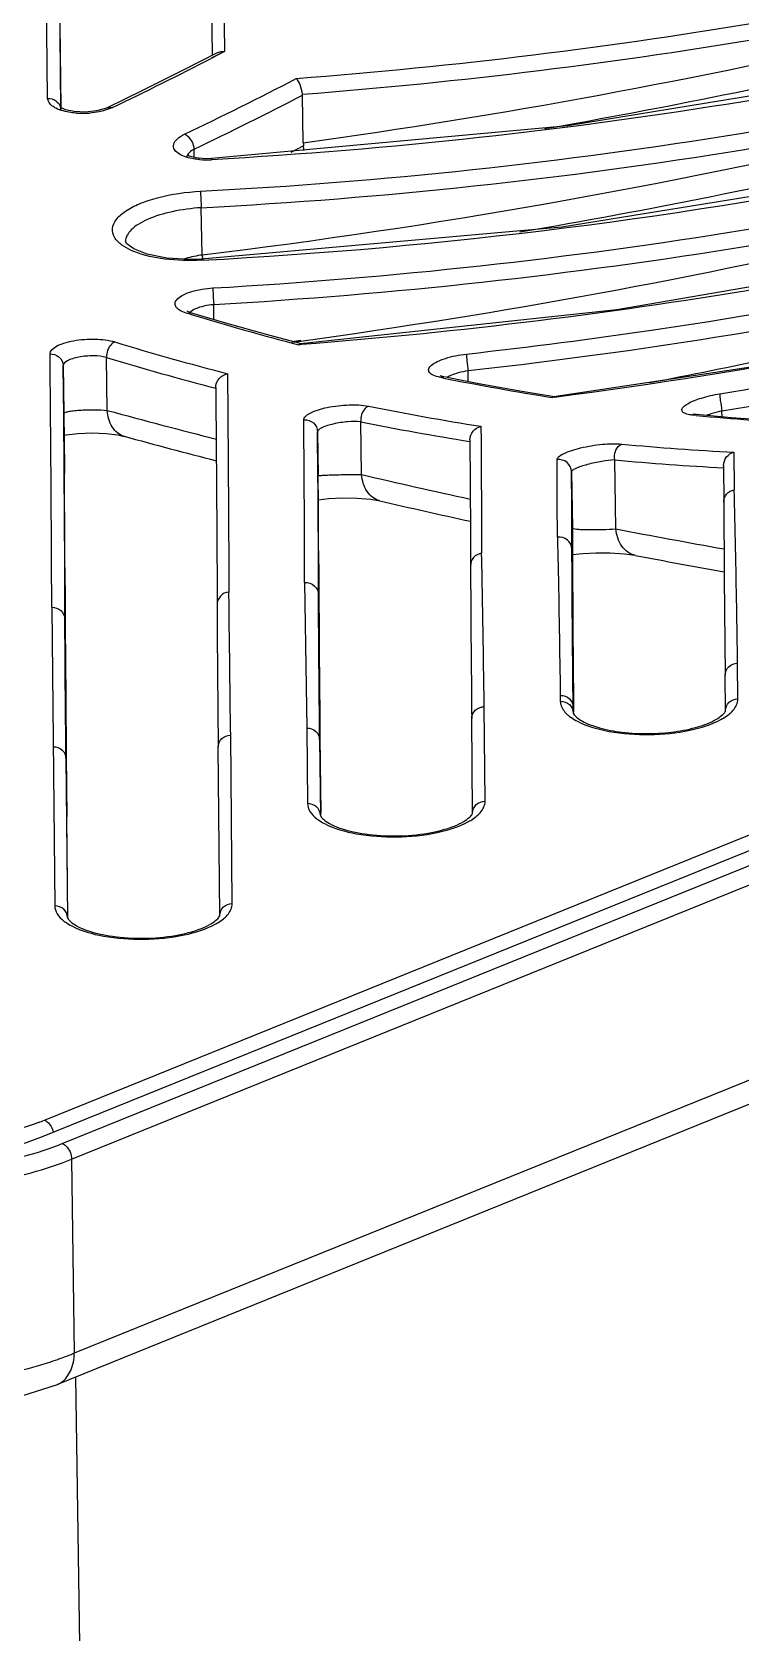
# Model space of a CAD drawing. Header units: millimetres. Extents: x 3083 to 7283, y 1609 to 4579.
# Drawn here: x 6090.6 to 6122.3, y 4070.8 to 4142.5 of the extents above; entities that cross this region are included whole.
import ezdxf

# ---------------------------------------------------------------- set-up
doc = ezdxf.new("R2010")
doc.units = ezdxf.units.MM

msp = doc.modelspace()

# ---------------------------------------------------------------- linework, layer by layer
at = {"linetype": 'Continuous'}
for p, q in [((6091.256, 4139.497, -163.187), (6090.968, 4165.049, -163.187)), ((6098.901, 4164.587, -163.187), (6099.163, 4141.591, -163.187)), ((6091.763, 4146.68, -163.187), (6091.843, 4139.084, -163.187)), ((6091.852, 4139.055, -163.187), (6091.767, 4146.654, -163.187)), ((6091.027, 4093.021, -163.187), (6215.011, 4143.244, -163.187)), ((6091.11, 4093.748, -163.187), (6212.68, 4142.994, -163.187)), ((6091.912, 4092.704, -163.187), (6215.859, 4142.912, -163.187)), ((6092.322, 4092.003, -163.187), (6216.27, 4142.211, -163.187)), ((6098.846, 4141.541, -163.187), (6097.384, 4140.788, -163.187)), ((6099.163, 4141.591, -163.187), (6098.579, 4141.288, -163.187)), ((6099.163, 4141.591, -163.187), (6098.579, 4141.291, -163.187)), ((6098.631, 4141.43, -163.187), (6098.63, 4141.538, -163.187)), ((6097.384, 4140.788, -163.187), (6095.474, 4139.834, -163.187)), ((6130.6, 4140.907, -163.187), (6114.537, 4138.262, -163.187)), ((6095.474, 4139.834, -163.187), (6093.944, 4139.094, -163.187)), ((6102.663, 4139.665, -163.187), (6102.662, 4139.676, -163.187)), ((6102.664, 4139.653, -163.187), (6102.663, 4139.665, -163.187)), ((6102.664, 4139.642, -163.187), (6102.664, 4139.653, -163.187)), ((6102.695, 4137.509, -163.187), (6102.664, 4139.642, -163.187)), ((6091.849, 4139.081, -163.187), (6091.828, 4139.095, -163.187)), ((6092.059, 4138.988, -163.187), (6091.849, 4139.081, -163.187)), ((6091.853, 4138.953, -163.187), (6091.851, 4139.096, -163.187)), ((6092.448, 4138.905, -163.187), (6092.059, 4138.988, -163.187)), ((6092.95, 4138.884, -163.187), (6092.448, 4138.905, -163.187)), ((6093.446, 4138.939, -163.187), (6092.95, 4138.884, -163.187)), ((6093.841, 4139.05, -163.187), (6093.446, 4138.939, -163.187)), ((6093.943, 4139.094, -163.187), (6093.841, 4139.05, -163.187)), ((6093.943, 4139.094, -163.187), (6093.944, 4139.094, -163.187)), ((6093.944, 4139.094, -163.187), (6094.162, 4139.094, -163.187)), ((6114.537, 4138.262, -163.187), (6098.595, 4136.799, -163.187)), ((6097.593, 4136.914, -163.187), (6097.51, 4136.95, -163.187)), ((6097.887, 4136.836, -163.187), (6097.593, 4136.914, -163.187)), ((6097.82, 4136.857, -163.187), (6097.815, 4137.223, -163.187)), ((6098.302, 4136.795, -163.187), (6097.887, 4136.836, -163.187)), ((6098.595, 4136.799, -163.187), (6098.302, 4136.795, -163.187)), ((6098.595, 4136.799, -163.187), (6098.593, 4136.749, -163.187)), ((6102.704, 4137.365, -163.187), (6102.144, 4137.07, -163.187)), ((6130.633, 4136.402, -163.187), (6114.26, 4133.725, -163.187)), ((6098.164, 4132.487, -163.187), (6098.133, 4134.6, -163.187)), ((6215.678, 4133.231, -163.187), (6092.45, 4083.314, -163.187)), ((6114.26, 4133.725, -163.187), (6098.131, 4132.291, -163.187)), ((6094.742, 4133.086, -163.187), (6094.742, 4133.086, -163.187)), ((6094.804, 4132.98, -163.187), (6094.742, 4133.086, -163.187)), ((6095.112, 4132.754, -163.187), (6094.804, 4132.98, -163.187)), ((6095.717, 4132.516, -163.187), (6095.112, 4132.754, -163.187)), ((6096.583, 4132.342, -163.187), (6095.717, 4132.516, -163.187)), ((6130.994, 4132.485, -163.187), (6116.717, 4130.03, -163.187)), ((6214.92, 4131.839, -163.187), (6091.692, 4081.922, -163.187)), ((6097.621, 4132.278, -163.187), (6096.583, 4132.342, -163.187)), ((6098.131, 4132.291, -163.187), (6097.621, 4132.278, -163.187)), ((6098.131, 4132.291, -163.187), (6098.129, 4132.249, -163.187)), ((6098.696, 4129.59, -163.187), (6098.686, 4130.259, -163.187)), ((6097.458, 4129.885, -163.187), (6097.655, 4129.899, -163.187)), ((6097.635, 4129.832, -163.187), (6097.458, 4129.885, -163.187)), ((6097.635, 4129.831, -163.187), (6097.458, 4129.885, -163.187)), ((6097.559, 4129.933, -163.187), (6097.495, 4129.964, -163.187)), ((6097.655, 4129.899, -163.187), (6097.559, 4129.933, -163.187)), ((6099.228, 4129.432, -163.187), (6097.655, 4129.899, -163.187)), ((6097.655, 4129.899, -163.187), (6097.655, 4129.899, -163.187)), ((6116.717, 4130.03, -163.187), (6102.577, 4128.504, -163.187)), ((6101.15, 4128.89, -163.187), (6099.228, 4129.432, -163.187)), ((6102.609, 4128.501, -163.187), (6101.15, 4128.89, -163.187)), ((6102.178, 4128.616, -163.187), (6102.585, 4128.674, -163.187)), ((6102.184, 4128.577, -163.187), (6102.591, 4128.633, -163.187)), ((6102.496, 4128.465, -163.187), (6102.576, 4128.505, -163.187)), ((6102.611, 4128.475, -163.187), (6102.496, 4128.465, -163.187)), ((6102.612, 4128.474, -163.187), (6102.496, 4128.465, -163.187)), ((6091.956, 4127.533, -163.187), (6091.987, 4125.399, -163.187)), ((6091.976, 4125.28, -163.187), (6091.956, 4127.529, -163.187)), ((6093.925, 4125.523, -163.187), (6093.891, 4127.898, -163.187)), ((6122.713, 4127.463, -163.187), (6113.904, 4126.141, -163.187)), ((6108.803, 4127.009, -163.187), (6108.979, 4127.029, -163.187)), ((6108.969, 4126.977, -163.187), (6108.803, 4127.009, -163.187)), ((6108.969, 4126.975, -163.187), (6108.803, 4127.009, -163.187)), ((6108.875, 4127.055, -163.187), (6108.813, 4127.078, -163.187)), ((6108.979, 4127.029, -163.187), (6108.875, 4127.055, -163.187)), ((6108.979, 4127.029, -163.187), (6108.98, 4127.029, -163.187)), ((6110.55, 4126.723, -163.187), (6108.98, 4127.029, -163.187)), ((6110.071, 4126.816, -163.187), (6110.064, 4127.296, -163.187)), ((6112.467, 4126.38, -163.187), (6110.55, 4126.723, -163.187)), ((6113.935, 4126.14, -163.187), (6112.467, 4126.38, -163.187)), ((6113.834, 4126.108, -163.187), (6113.902, 4126.141, -163.187)), ((6113.937, 4126.123, -163.187), (6113.834, 4126.108, -163.187)), ((6113.938, 4126.122, -163.187), (6113.834, 4126.108, -163.187)), ((6091.995, 4122.973, -163.187), (6091.976, 4125.28, -163.187)), ((6091.987, 4125.399, -163.187), (6092.005, 4122.957, -163.187)), ((6120.205, 4125.347, -163.187), (6120.121, 4125.364, -163.187)), ((6120.281, 4125.338, -163.187), (6120.131, 4125.314, -163.187)), ((6120.278, 4125.301, -163.187), (6120.131, 4125.314, -163.187)), ((6120.278, 4125.3, -163.187), (6120.131, 4125.314, -163.187)), ((6120.281, 4125.338, -163.187), (6120.205, 4125.347, -163.187)), ((6121.852, 4125.198, -163.187), (6120.281, 4125.338, -163.187)), ((6120.281, 4125.338, -163.187), (6120.281, 4125.338, -163.187)), ((6121.429, 4125.236, -163.187), (6121.425, 4125.51, -163.187)), ((6092.622, 4124.494, -163.187), (6093.253, 4124.518, -163.187)), ((6093.253, 4124.518, -163.187), (6093.878, 4124.493, -163.187)), ((6103.334, 4124.57, -163.187), (6103.363, 4122.605, -163.187)), ((6103.349, 4122.613, -163.187), (6103.334, 4124.57, -163.187)), ((6105.302, 4122.652, -163.187), (6105.268, 4125.014, -163.187)), ((6123.761, 4125.061, -163.187), (6121.852, 4125.198, -163.187)), ((6091.983, 4124.409, -163.187), (6092.092, 4124.431, -163.187)), ((6092.092, 4124.431, -163.187), (6092.622, 4124.494, -163.187)), ((6093.878, 4124.493, -163.187), (6094.395, 4124.428, -163.187)), ((6094.395, 4124.428, -163.187), (6094.679, 4124.366, -163.187)), ((6094.679, 4124.366, -163.187), (6094.679, 4124.366, -163.187)), ((6116.673, 4120.225, -163.187), (6116.628, 4123.315, -163.187)), ((6121.963, 4123.659, -163.187), (6121.971, 4121.974, -163.187)), ((6092.005, 4122.957, -163.187), (6092.007, 4122.721, -163.187)), ((6114.695, 4122.784, -163.187), (6114.732, 4120.257, -163.187)), ((6121.497, 4123.058, -163.187), (6121.506, 4121.416, -163.187)), ((6103.37, 4121.523, -163.187), (6103.818, 4121.578, -163.187)), ((6103.818, 4121.578, -163.187), (6104.432, 4121.612, -163.187)), ((6104.432, 4121.612, -163.187), (6105.097, 4121.604, -163.187)), ((6105.097, 4121.604, -163.187), (6105.714, 4121.55, -163.187)), ((6105.714, 4121.55, -163.187), (6106.115, 4121.479, -163.187)), ((6106.115, 4121.479, -163.187), (6106.115, 4121.479, -163.187)), ((6114.71, 4120.255, -163.187), (6114.71, 4120.295, -163.187)), ((6114.713, 4119.306, -163.187), (6114.71, 4120.255, -163.187)), ((6114.732, 4120.257, -163.187), (6114.732, 4120.244, -163.187)), ((6114.732, 4120.257, -163.187), (6114.739, 4118.803, -163.187)), ((6103.374, 4118.593, -163.187), (6103.372, 4119.076, -163.187)), ((6114.715, 4118.877, -163.187), (6114.713, 4119.305, -163.187)), ((6114.717, 4119.075, -163.187), (6115.207, 4119.124, -163.187)), ((6115.207, 4119.124, -163.187), (6115.782, 4119.152, -163.187)), ((6115.782, 4119.152, -163.187), (6116.424, 4119.149, -163.187)), ((6116.424, 4119.149, -163.187), (6117.064, 4119.107, -163.187)), ((6117.064, 4119.107, -163.187), (6117.549, 4119.039, -163.187)), ((6117.548, 4119.039, -163.187), (6117.548, 4119.039, -163.187)), ((6092.026, 4118.439, -163.187), (6092.024, 4118.722, -163.187)), ((6102.755, 4117.816, -163.187), (6102.851, 4111.304, -163.187)), ((6091.439, 4116.714, -163.187), (6091.573, 4103.343, -163.187)), ((6122.142, 4112.617, -163.187), (6122.127, 4114.212, -163.187)), ((6121.582, 4112.086, -163.187), (6121.567, 4113.681, -163.187)), ((6114.192, 4112.77, -163.187), (6114.194, 4112.507, -163.187)), ((6110.271, 4107.504, -163.187), (6110.23, 4111.729, -163.187)), ((6110.831, 4108.035, -163.187), (6110.79, 4112.26, -163.187)), ((6114.767, 4112.255, -163.187), (6114.77, 4111.992, -163.187)), ((6114.784, 4112.314, -163.187), (6114.786, 4112.065, -163.187)), ((6114.786, 4112.065, -163.187), (6114.786, 4112.031, -163.187)), ((6114.787, 4111.99, -163.187), (6114.787, 4111.955, -163.187)), ((6099.52, 4103.453, -163.187), (6099.447, 4110.99, -163.187)), ((6102.851, 4111.304, -163.187), (6102.883, 4107.925, -163.187)), ((6103.441, 4110.89, -163.187), (6103.473, 4107.491, -163.187)), ((6098.96, 4102.923, -163.187), (6098.887, 4110.459, -163.187)), ((6103.426, 4110.789, -163.187), (6103.459, 4107.41, -163.187)), ((6092.078, 4109.953, -163.187), (6092.148, 4102.829, -163.187)), ((6092.093, 4110.072, -163.187), (6092.119, 4107.334, -163.187)), ((6092.163, 4102.796, -163.187), (6092.119, 4107.334, -163.187)), ((6103.474, 4107.378, -163.187), (6103.473, 4107.491, -163.187)), ((6092.322, 4092.003, -163.187), (6092.45, 4083.314, -163.187)), ((6092.507, 4082.252, -163.187), (6094.67, 3934.567, -163.187)), ((6089.772, 4081.299, -163.187), (6091.694, 4081.923, -163.187))]:
    msp.add_line(p, q, dxfattribs=at)
for centre, radius, start, end in [((6086.54, 4357.208, -163.187), 222.168, 272.9824, 285.56309), ((6086.563, 4356.997, -163.187), 222.695, 272.97809, 285.56358), ((6061.836, 4432.902, -163.187), 298.205, 277.87516, 283.02634), ((6028.554, 4276.704, -163.187), 152.45, 295.4902, 297.34408), ((6061.882, 4433.334, -163.187), 299.671, 279.91682, 283.02661), ((6031.883, 4275.238, -163.187), 152.167, 295.49478, 297.59956), ((6032.112, 4274.991, -163.187), 152.633, 295.49713, 297.53144), ((6092.809, 4142.697, -163.187), 3.87, 266.46849, 274.86931), ((6061.845, 4428.641, -163.187), 298.373, 276.99159, 283.02568), ((6104.055, 4137.527, -163.187), 1.36, 180.75793, 186.81906), ((6098.368, 4140.575, -163.187), 3.833, 265.16612, 273.37668), ((6099.582, 4136.984, -163.187), 3.146, 3.25206, 6.96544), ((6061.912, 4428.971, -163.187), 299.734, 279.6944, 283.02635), ((6086.462, 4354.954, -163.187), 223.01, 272.99902, 281.379), ((6061.849, 4424.452, -163.187), 298.612, 277.84189, 283.02284), ((6099.858, 4122.928, -163.187), 9.707, 100.49875, 105.01184), ((6099.852, 4122.967, -163.187), 9.668, 100.05788, 100.50963), ((6123.478, 4136.104, -163.187), 25.571, 188.13252, 188.58868), ((6084.779, 4350.449, -163.187), 226.214, 277.40586, 284.24253), ((6133.892, 4249.5, -163.187), 125.041, 253.14431, 255.45813), ((6084.475, 4349.972, -163.187), 226.716, 279.35411, 283.8425), ((6062.074, 4419.133, -163.187), 297.7, 280.86479, 283.02748), ((6084.7, 4348.623, -163.187), 226.117, 279.34711, 283.85941), ((6131.055, 4249.525, -163.187), 126.407, 253.07889, 255.45213), ((6130.824, 4249.33, -163.187), 126.925, 253.08298, 255.37505), ((6131.263, 4237.955, -163.187), 113.196, 258.64162, 261.14298), ((6110.7, 4123.268, -163.187), 4.079, 98.97862, 105.2172), ((6180.174, 4443.048, -163.187), 329.029, 254.80348, 255.68444), ((6128.227, 4237.558, -163.187), 114.105, 258.56813, 261.13493), ((6130.076, 4228.322, -163.187), 103.487, 264.56705, 267.27381), ((6122.811, 4119.726, -163.187), 5.947, 103.47898, 107.81471), ((6127.959, 4237.242, -163.187), 114.498, 258.5697, 261.05038), ((6181.234, 4443.01, -163.187), 330.19, 254.80315, 255.54355), ((6126.934, 4227.737, -163.187), 104.196, 264.49569, 267.26544), ((5320.773, 4118.032, -163.187), 793.291, 0.131497, 0.382088), ((6126.654, 4227.373, -163.187), 104.541, 264.49667, 267.17373), ((4584.714, 4110.517, -163.187), 1507.333, 0.31191, 0.473498), ((4594.85, 4112.241, -163.187), 1497.194, 0.239115, 0.401065), ((4862.443, 4113.035, -163.187), 1240.944, 0.278911, 0.442166), ((4654.57, 4112.655, -163.187), 1448.827, 0.236918, 0.393486), ((6176.665, 4428.831, -163.187), 314.385, 256.88, 257.78817), ((5081.566, 4115.617, -163.187), 1033.154, 0.259471, 0.397411), ((6177.713, 4428.655, -163.187), 315.409, 256.87954, 257.63468), ((7355.543, 4127.222, -163.187), 1234.051, 180.269562, 180.628699), ((6173.455, 4413.302, -163.187), 298.527, 259.035, 259.98076), ((7313.265, 4123.909, -163.187), 1198.537, 180.244097, 180.554291), ((6174.701, 4414.03, -163.187), 300.477, 259.03517, 259.80676), ((5685.41, 4116.094, -163.187), 406.622, 0.00941, 0.33053), ((7498.831, 4124.723, -163.187), 1406.814, 180.253875, 180.596711), ((5704.813, 4116.857, -163.187), 398.564, 0.05871, 0.24952), ((7438.823, 4124.487, -163.187), 1335.451, 180.250596, 180.583383), ((6086.872, 4104.218, -163.187), 11.295, 290.58682, 292.03799), ((6091.322, 4082.829, -163.187), 0.98, 292.30619, 304.78048)]:
    msp.add_arc(centre, radius, start, end, dxfattribs=at)
msp.add_ellipse((6084.266, 4095.567, -163.187), major_axis=(9.537, 0.139), ratio=0.390766, start_param=-2.356703, end_param=-0.788646, dxfattribs=at)
for points, knots in [([(6098.63, 4141.522, -163.187), (6098.613, 4143.186, -163.187), (6098.533, 4150.724, -163.187), (6098.447, 4158.261, -163.187), (6098.378, 4164.135, -163.187)], [0, 0, 0, 0, 0.220763, 1, 1, 1, 1]), ([(6102.38, 4140.387, -163.187), (6109.47, 4140.935, -163.187), (6123.591, 4142.658, -163.187), (6137.486, 4145.717, -163.187), (6144.33, 4147.575, -163.187)], [0, 0, 0, 0, 0.500683, 1, 1, 1, 1]), ([(6102.661, 4139.68, -163.187), (6109.731, 4140.232, -163.187), (6123.811, 4141.96, -163.187), (6137.666, 4145.014, -163.187), (6144.492, 4146.867, -163.187)], [0, 0, 0, 0, 0.500656, 1, 1, 1, 1]), ([(6145.825, 4144.506, -163.187), (6138.139, 4142.371, -163.187), (6122.499, 4138.932, -163.187), (6106.581, 4137.202, -163.187), (6098.593, 4136.749, -163.187)], [0, 0, 0, 0, 0.49927, 1, 1, 1, 1]), ([(6102.662, 4139.676, -163.187), (6102.645, 4139.821, -163.187), (6102.577, 4140.069, -163.187), (6102.46, 4140.309, -163.187), (6102.38, 4140.387, -163.187)], [0, 0, 0, 0, 0.564611, 1, 1, 1, 1]), ([(6091.256, 4139.497, -163.187), (6091.382, 4139.501, -163.187), (6091.641, 4139.435, -163.187), (6091.799, 4139.213, -163.187), (6091.83, 4139.095, -163.187)], [0, 0, 0, 0, 0.508791, 1, 1, 1, 1]), ([(6091.623, 4139.058, -163.187), (6091.568, 4139.086, -163.187), (6091.403, 4139.181, -163.187), (6091.256, 4139.362, -163.187), (6091.256, 4139.497, -163.187)], [0, 0, 0, 0, 0.312447, 1, 1, 1, 1]), ([(6092.571, 4138.834, -163.187), (6092.48, 4138.84, -163.187), (6092.157, 4138.873, -163.187), (6091.832, 4138.952, -163.187), (6091.623, 4139.058, -163.187)], [0, 0, 0, 0, 0.279482, 1, 1, 1, 1]), ([(6093.69, 4138.93, -163.187), (6093.646, 4138.919, -163.187), (6093.464, 4138.878, -163.187), (6093.279, 4138.853, -163.187), (6093.138, 4138.841, -163.187)], [0, 0, 0, 0, 0.242699, 1, 1, 1, 1]), ([(6094.162, 4139.094, -163.187), (6094.127, 4139.077, -163.187), (6093.974, 4139.01, -163.187), (6093.814, 4138.961, -163.187), (6093.69, 4138.93, -163.187)], [0, 0, 0, 0, 0.232997, 1, 1, 1, 1]), ([(6098.649, 4131.007, -163.187), (6106.637, 4131.463, -163.187), (6122.555, 4133.193, -163.187), (6138.195, 4136.633, -163.187), (6145.881, 4138.768, -163.187)], [0, 0, 0, 0, 0.500732, 1, 1, 1, 1]), ([(6097.159, 4136.995, -163.187), (6097.072, 4137.046, -163.187), (6096.915, 4137.161, -163.187), (6096.863, 4137.463, -163.187), (6097.068, 4137.719, -163.187), (6097.262, 4137.832, -163.187), (6097.38, 4137.889, -163.187)], [0, 0, 0, 0, 0.250608, 0.446304, 0.678891, 1, 1, 1, 1]), ([(6097.815, 4137.223, -163.187), (6097.803, 4137.435, -163.187), (6097.666, 4137.714, -163.187), (6097.436, 4137.868, -163.187), (6097.38, 4137.889, -163.187)], [0, 0, 0, 0, 0.779743, 1, 1, 1, 1]), ([(6146.046, 4138.04, -163.187), (6138.339, 4135.899, -163.187), (6122.656, 4132.45, -163.187), (6106.695, 4130.714, -163.187), (6098.686, 4130.255, -163.187)], [0, 0, 0, 0, 0.499279, 1, 1, 1, 1]), ([(6098.045, 4136.756, -163.187), (6097.957, 4136.763, -163.187), (6097.654, 4136.802, -163.187), (6097.348, 4136.883, -163.187), (6097.159, 4136.995, -163.187)], [0, 0, 0, 0, 0.286865, 1, 1, 1, 1]), ([(6097.815, 4137.223, -163.187), (6097.777, 4137.204, -163.187), (6097.657, 4137.134, -163.187), (6097.542, 4137.034, -163.187), (6097.504, 4136.943, -163.187)], [0, 0, 0, 0, 0.302143, 1, 1, 1, 1]), ([(6094.581, 4132.927, -163.187), (6094.449, 4133.024, -163.187), (6094.223, 4133.231, -163.187), (6094.107, 4133.687, -163.187), (6094.325, 4134.124, -163.187), (6094.765, 4134.489, -163.187), (6095.398, 4134.811, -163.187), (6096.515, 4135.175, -163.187), (6097.449, 4135.306, -163.187), (6098.099, 4135.341, -163.187)], [0, 0, 0, 0, 0.090917, 0.164647, 0.244039, 0.347344, 0.479499, 0.637464, 1, 1, 1, 1]), ([(6098.099, 4135.341, -163.187), (6098.1, 4135.3, -163.187), (6098.108, 4135.053, -163.187), (6098.121, 4134.807, -163.187), (6098.133, 4134.6, -163.187)], [0, 0, 0, 0, 0.164493, 1, 1, 1, 1]), ([(6098.133, 4134.6, -163.187), (6097.696, 4134.574, -163.187), (6096.876, 4134.466, -163.187), (6095.927, 4134.189, -163.187), (6095.322, 4133.875, -163.187), (6094.936, 4133.592, -163.187), (6094.739, 4133.279, -163.187), (6094.742, 4133.086, -163.187)], [0, 0, 0, 0, 0.335016, 0.629652, 0.751183, 0.852427, 1, 1, 1, 1]), ([(6109.995, 4128.052, -163.187), (6112.825, 4128.365, -163.187), (6124.1, 4129.823, -163.187), (6135.267, 4132.12, -163.187), (6143.498, 4134.32, -163.187)], [0, 0, 0, 0, 0.250508, 1, 1, 1, 1]), ([(6143.657, 4133.582, -163.187), (6140.908, 4132.847, -163.187), (6129.84, 4130.117, -163.187), (6118.565, 4128.236, -163.187), (6110.064, 4127.294, -163.187)], [0, 0, 0, 0, 0.249619, 1, 1, 1, 1]), ([(6095.156, 4132.623, -163.187), (6095.101, 4132.645, -163.187), (6094.901, 4132.729, -163.187), (6094.709, 4132.835, -163.187), (6094.581, 4132.927, -163.187)], [0, 0, 0, 0, 0.273299, 1, 1, 1, 1]), ([(6098.129, 4132.249, -163.187), (6097.587, 4132.22, -163.187), (6096.579, 4132.246, -163.187), (6095.584, 4132.454, -163.187), (6095.156, 4132.623, -163.187)], [0, 0, 0, 0, 0.541475, 1, 1, 1, 1]), ([(6130.733, 4132.401, -163.187), (6128.416, 4131.928, -163.187), (6119.109, 4130.181, -163.187), (6109.693, 4129.026, -163.187), (6102.612, 4128.474, -163.187)], [0, 0, 0, 0, 0.24976, 1, 1, 1, 1]), ([(6097.458, 4129.885, -163.187), (6097.354, 4129.917, -163.187), (6097.182, 4129.985, -163.187), (6096.976, 4130.143, -163.187), (6096.939, 4130.375, -163.187), (6097.099, 4130.571, -163.187), (6097.36, 4130.729, -163.187), (6097.726, 4130.865, -163.187), (6098.167, 4130.963, -163.187), (6098.485, 4130.997, -163.187), (6098.649, 4131.007, -163.187)], [0, 0, 0, 0, 0.123918, 0.213296, 0.282706, 0.366206, 0.483325, 0.634218, 0.810634, 1, 1, 1, 1]), ([(6098.649, 4131.007, -163.187), (6098.65, 4130.967, -163.187), (6098.658, 4130.718, -163.187), (6098.672, 4130.468, -163.187), (6098.686, 4130.259, -163.187)], [0, 0, 0, 0, 0.158575, 1, 1, 1, 1]), ([(6098.252, 4130.194, -163.187), (6098.12, 4130.165, -163.187), (6097.898, 4130.099, -163.187), (6097.688, 4129.984, -163.187), (6097.621, 4129.913, -163.187)], [0, 0, 0, 0, 0.580453, 1, 1, 1, 1]), ([(6091.367, 4128.057, -163.187), (6091.367, 4128.204, -163.187), (6091.633, 4128.41, -163.187), (6092.003, 4128.552, -163.187), (6092.59, 4128.696, -163.187), (6093.357, 4128.745, -163.187), (6093.983, 4128.676, -163.187), (6094.264, 4128.591, -163.187)], [0, 0, 0, 0, 0.142221, 0.258892, 0.400412, 0.71692, 1, 1, 1, 1]), ([(6094.264, 4128.591, -163.187), (6094.209, 4128.57, -163.187), (6093.985, 4128.407, -163.187), (6093.879, 4128.11, -163.187), (6093.891, 4127.898, -163.187)], [0, 0, 0, 0, 0.217594, 1, 1, 1, 1]), ([(6091.367, 4128.057, -163.187), (6091.513, 4128.062, -163.187), (6091.816, 4127.964, -163.187), (6091.954, 4127.671, -163.187), (6091.956, 4127.533, -163.187)], [0, 0, 0, 0, 0.512682, 1, 1, 1, 1]), ([(6091.439, 4116.714, -163.187), (6091.439, 4117.319, -163.187), (6091.427, 4121.1, -163.187), (6091.393, 4124.881, -163.187), (6091.367, 4128.057, -163.187)], [0, 0, 0, 0, 0.159883, 1, 1, 1, 1]), ([(6093.891, 4127.898, -163.187), (6093.702, 4127.949, -163.187), (6093.284, 4127.984, -163.187), (6092.773, 4127.946, -163.187), (6092.38, 4127.85, -163.187), (6092.137, 4127.758, -163.187), (6091.955, 4127.628, -163.187), (6091.956, 4127.533, -163.187)], [0, 0, 0, 0, 0.283552, 0.602049, 0.744213, 0.861124, 1, 1, 1, 1]), ([(6108.803, 4127.009, -163.187), (6108.701, 4127.03, -163.187), (6108.534, 4127.075, -163.187), (6108.353, 4127.185, -163.187), (6108.298, 4127.302, -163.187), (6108.31, 4127.428, -163.187), (6108.449, 4127.582, -163.187), (6108.708, 4127.733, -163.187), (6109.073, 4127.873, -163.187), (6109.512, 4127.984, -163.187), (6109.83, 4128.034, -163.187), (6109.995, 4128.052, -163.187)], [0, 0, 0, 0, 0.121698, 0.205063, 0.236762, 0.267867, 0.347845, 0.46661, 0.622259, 0.804756, 1, 1, 1, 1]), ([(6109.995, 4128.052, -163.187), (6109.993, 4127.951, -163.187), (6110.02, 4127.698, -163.187), (6110.045, 4127.447, -163.187), (6110.064, 4127.296, -163.187)], [0, 0, 0, 0, 0.401106, 1, 1, 1, 1]), ([(6098.776, 4126.552, -163.187), (6098.774, 4126.696, -163.187), (6098.896, 4126.989, -163.187), (6099.163, 4127.143, -163.187), (6099.304, 4127.172, -163.187)], [0, 0, 0, 0, 0.501859, 1, 1, 1, 1]), ([(6099.304, 4127.172, -163.187), (6099.312, 4126.095, -163.187), (6099.336, 4122.836, -163.187), (6099.361, 4119.577, -163.187), (6099.361, 4117.395, -163.187)], [0, 0, 0, 0, 0.330325, 1, 1, 1, 1]), ([(6109.63, 4127.203, -163.187), (6109.596, 4127.194, -163.187), (6109.473, 4127.159, -163.187), (6109.351, 4127.116, -163.187), (6109.265, 4127.078, -163.187)], [0, 0, 0, 0, 0.269148, 1, 1, 1, 1]), ([(6098.776, 4126.556, -163.187), (6098.786, 4125.485, -163.187), (6098.812, 4122.241, -163.187), (6098.838, 4118.997, -163.187), (6098.84, 4116.824, -163.187)], [0, 0, 0, 0, 0.330144, 1, 1, 1, 1]), ([(6119.798, 4125.382, -163.187), (6119.749, 4125.401, -163.187), (6119.66, 4125.438, -163.187), (6119.615, 4125.588, -163.187), (6119.728, 4125.721, -163.187), (6120.009, 4125.911, -163.187), (6120.561, 4126.113, -163.187), (6121.048, 4126.224, -163.187), (6121.324, 4126.27, -163.187)], [0, 0, 0, 0, 0.073373, 0.124904, 0.192423, 0.296366, 0.608174, 1, 1, 1, 1]), ([(6121.324, 4126.27, -163.187), (6121.317, 4126.171, -163.187), (6121.361, 4125.915, -163.187), (6121.395, 4125.663, -163.187), (6121.425, 4125.51, -163.187)], [0, 0, 0, 0, 0.389855, 1, 1, 1, 1]), ([(6091.987, 4125.399, -163.187), (6091.987, 4125.419, -163.187), (6092.072, 4125.453, -163.187), (6092.195, 4125.484, -163.187), (6092.421, 4125.517, -163.187), (6092.806, 4125.552, -163.187), (6093.318, 4125.565, -163.187), (6093.732, 4125.546, -163.187), (6093.925, 4125.523, -163.187)], [0, 0, 0, 0, 0.031712, 0.106021, 0.220892, 0.366875, 0.702583, 1, 1, 1, 1]), ([(6094.679, 4124.366, -163.187), (6094.462, 4124.425, -163.187), (6094.059, 4124.779, -163.187), (6093.944, 4125.267, -163.187), (6093.925, 4125.523, -163.187)], [0, 0, 0, 0, 0.466711, 1, 1, 1, 1]), ([(6102.716, 4125.104, -163.187), (6102.716, 4125.159, -163.187), (6102.801, 4125.293, -163.187), (6103.153, 4125.504, -163.187), (6103.822, 4125.695, -163.187), (6104.702, 4125.796, -163.187), (6105.327, 4125.773, -163.187), (6105.611, 4125.716, -163.187)], [0, 0, 0, 0, 0.054168, 0.1386, 0.398888, 0.718809, 1, 1, 1, 1]), ([(6105.611, 4125.716, -163.187), (6105.556, 4125.695, -163.187), (6105.334, 4125.53, -163.187), (6105.244, 4125.224, -163.187), (6105.268, 4125.014, -163.187)], [0, 0, 0, 0, 0.216782, 1, 1, 1, 1]), ([(6120.131, 4125.314, -163.187), (6120.098, 4125.317, -163.187), (6119.986, 4125.331, -163.187), (6119.874, 4125.353, -163.187), (6119.798, 4125.382, -163.187)], [0, 0, 0, 0, 0.287733, 1, 1, 1, 1]), ([(6102.716, 4125.104, -163.187), (6102.867, 4125.116, -163.187), (6103.188, 4125.021, -163.187), (6103.332, 4124.716, -163.187), (6103.334, 4124.57, -163.187)], [0, 0, 0, 0, 0.510826, 1, 1, 1, 1]), ([(6102.755, 4117.816, -163.187), (6102.755, 4118.252, -163.187), (6102.748, 4120.681, -163.187), (6102.731, 4123.11, -163.187), (6102.716, 4125.104, -163.187)], [0, 0, 0, 0, 0.179436, 1, 1, 1, 1]), ([(6105.268, 4125.014, -163.187), (6105.077, 4125.037, -163.187), (6104.659, 4125.026, -163.187), (6104.075, 4124.941, -163.187), (6103.628, 4124.81, -163.187), (6103.397, 4124.683, -163.187), (6103.334, 4124.604, -163.187), (6103.334, 4124.57, -163.187)], [0, 0, 0, 0, 0.282405, 0.606387, 0.86887, 0.951388, 1, 1, 1, 1]), ([(6110.146, 4124.203, -163.187), (6110.144, 4124.343, -163.187), (6110.253, 4124.627, -163.187), (6110.508, 4124.784, -163.187), (6110.642, 4124.815, -163.187)], [0, 0, 0, 0, 0.504649, 1, 1, 1, 1]), ([(6110.642, 4124.815, -163.187), (6110.646, 4124.236, -163.187), (6110.659, 4122.341, -163.187), (6110.669, 4120.446, -163.187), (6110.671, 4119.132, -163.187)], [0, 0, 0, 0, 0.306068, 1, 1, 1, 1]), ([(6110.146, 4124.205, -163.187), (6110.15, 4123.63, -163.187), (6110.164, 4121.75, -163.187), (6110.175, 4119.87, -163.187), (6110.178, 4118.565, -163.187)], [0, 0, 0, 0, 0.305749, 1, 1, 1, 1]), ([(6114.047, 4123.322, -163.187), (6114.047, 4123.371, -163.187), (6114.141, 4123.489, -163.187), (6114.49, 4123.68, -163.187), (6115.158, 4123.883, -163.187), (6116.032, 4124.023, -163.187), (6116.654, 4124.048, -163.187), (6116.939, 4124.021, -163.187)], [0, 0, 0, 0, 0.047994, 0.130948, 0.39546, 0.719807, 1, 1, 1, 1]), ([(6116.628, 4123.315, -163.187), (6116.604, 4123.455, -163.187), (6116.63, 4123.737, -163.187), (6116.82, 4123.974, -163.187), (6116.939, 4124.021, -163.187)], [0, 0, 0, 0, 0.526873, 1, 1, 1, 1]), ([(6114.695, 4122.784, -163.187), (6114.693, 4122.936, -163.187), (6114.54, 4123.256, -163.187), (6114.201, 4123.344, -163.187), (6114.047, 4123.322, -163.187)], [0, 0, 0, 0, 0.494921, 1, 1, 1, 1]), ([(6116.628, 4123.315, -163.187), (6116.436, 4123.306, -163.187), (6116.023, 4123.249, -163.187), (6115.518, 4123.139, -163.187), (6115.132, 4123.024, -163.187), (6114.906, 4122.94, -163.187), (6114.77, 4122.871, -163.187), (6114.695, 4122.811, -163.187), (6114.695, 4122.784, -163.187)], [0, 0, 0, 0, 0.282996, 0.613003, 0.761082, 0.880327, 0.960406, 1, 1, 1, 1]), ([(6121.497, 4123.057, -163.187), (6121.496, 4123.193, -163.187), (6121.594, 4123.468, -163.187), (6121.835, 4123.625, -163.187), (6121.963, 4123.659, -163.187)], [0, 0, 0, 0, 0.506627, 1, 1, 1, 1]), ([(6103.363, 4122.605, -163.187), (6103.363, 4122.609, -163.187), (6103.388, 4122.606, -163.187), (6103.416, 4122.615, -163.187), (6103.479, 4122.617, -163.187), (6103.597, 4122.626, -163.187), (6103.795, 4122.634, -163.187), (6104.072, 4122.645, -163.187), (6104.387, 4122.652, -163.187), (6104.802, 4122.657, -163.187), (6105.108, 4122.656, -163.187), (6105.302, 4122.652, -163.187)], [0, 0, 0, 0, 0.006596, 0.025309, 0.055782, 0.09759, 0.212207, 0.359263, 0.526772, 0.69956, 1, 1, 1, 1]), ([(6106.115, 4121.479, -163.187), (6105.888, 4121.532, -163.187), (6105.459, 4121.885, -163.187), (6105.328, 4122.387, -163.187), (6105.302, 4122.652, -163.187)], [0, 0, 0, 0, 0.46704, 1, 1, 1, 1]), ([(6121.506, 4121.416, -163.187), (6121.504, 4121.545, -163.187), (6121.598, 4121.812, -163.187), (6121.843, 4121.951, -163.187), (6121.971, 4121.974, -163.187)], [0, 0, 0, 0, 0.497619, 1, 1, 1, 1]), ([(6122.127, 4114.212, -163.187), (6122.113, 4115.055, -163.187), (6122.068, 4117.642, -163.187), (6122.021, 4120.23, -163.187), (6121.971, 4121.974, -163.187)], [0, 0, 0, 0, 0.32573, 1, 1, 1, 1]), ([(6114.732, 4120.257, -163.187), (6114.733, 4120.239, -163.187), (6114.823, 4120.227, -163.187), (6114.938, 4120.207, -163.187), (6115.166, 4120.198, -163.187), (6115.438, 4120.191, -163.187), (6115.756, 4120.191, -163.187), (6116.171, 4120.198, -163.187), (6116.478, 4120.209, -163.187), (6116.673, 4120.225, -163.187)], [0, 0, 0, 0, 0.02792, 0.099993, 0.213789, 0.36014, 0.527417, 0.700169, 1, 1, 1, 1]), ([(6117.548, 4119.039, -163.187), (6117.311, 4119.085, -163.187), (6116.855, 4119.435, -163.187), (6116.705, 4119.952, -163.187), (6116.673, 4120.225, -163.187)], [0, 0, 0, 0, 0.467176, 1, 1, 1, 1]), ([(6114.713, 4119.305, -163.187), (6114.711, 4119.46, -163.187), (6114.561, 4119.784, -163.187), (6114.217, 4119.875, -163.187), (6114.062, 4119.853, -163.187)], [0, 0, 0, 0, 0.497806, 1, 1, 1, 1]), ([(6114.062, 4119.853, -163.187), (6114.073, 4119.457, -163.187), (6114.126, 4117.096, -163.187), (6114.162, 4114.735, -163.187), (6114.192, 4112.77, -163.187)], [0, 0, 0, 0, 0.167593, 1, 1, 1, 1]), ([(6110.671, 4119.132, -163.187), (6110.537, 4119.114, -163.187), (6110.275, 4118.976, -163.187), (6110.176, 4118.699, -163.187), (6110.178, 4118.567, -163.187)], [0, 0, 0, 0, 0.507364, 1, 1, 1, 1]), ([(6110.79, 4112.26, -163.187), (6110.779, 4113.032, -163.187), (6110.743, 4115.323, -163.187), (6110.71, 4117.614, -163.187), (6110.671, 4119.132, -163.187)], [0, 0, 0, 0, 0.337194, 1, 1, 1, 1]), ([(6114.767, 4112.255, -163.187), (6114.76, 4112.967, -163.187), (6114.74, 4115.175, -163.187), (6114.721, 4117.382, -163.187), (6114.715, 4118.877, -163.187)], [0, 0, 0, 0, 0.32287, 1, 1, 1, 1]), ([(6110.178, 4118.567, -163.187), (6110.179, 4118.193, -163.187), (6110.19, 4115.913, -163.187), (6110.211, 4113.634, -163.187), (6110.23, 4111.729, -163.187)], [0, 0, 0, 0, 0.164202, 1, 1, 1, 1]), ([(6099.361, 4117.395, -163.187), (6099.223, 4117.384, -163.187), (6098.945, 4117.252, -163.187), (6098.838, 4116.964, -163.187), (6098.84, 4116.826, -163.187)], [0, 0, 0, 0, 0.500882, 1, 1, 1, 1]), ([(6099.447, 4110.99, -163.187), (6099.431, 4111.725, -163.187), (6099.419, 4113.062, -163.187), (6099.398, 4114.866, -163.187), (6099.376, 4116.266, -163.187), (6099.378, 4117.064, -163.187), (6099.361, 4117.395, -163.187)], [0, 0, 0, 0, 0.344438, 0.626322, 0.844965, 1, 1, 1, 1]), ([(6102.755, 4117.816, -163.187), (6102.906, 4117.831, -163.187), (6103.235, 4117.729, -163.187), (6103.375, 4117.415, -163.187), (6103.377, 4117.264, -163.187)], [0, 0, 0, 0, 0.501613, 1, 1, 1, 1]), ([(6091.439, 4116.714, -163.187), (6091.586, 4116.721, -163.187), (6091.899, 4116.611, -163.187), (6092.031, 4116.306, -163.187), (6092.033, 4116.159, -163.187)], [0, 0, 0, 0, 0.501344, 1, 1, 1, 1]), ([(6098.84, 4116.826, -163.187), (6098.84, 4116.496, -163.187), (6098.849, 4114.374, -163.187), (6098.869, 4112.252, -163.187), (6098.887, 4110.459, -163.187)], [0, 0, 0, 0, 0.155228, 1, 1, 1, 1]), ([(6103.426, 4110.789, -163.187), (6103.419, 4111.528, -163.187), (6103.399, 4113.686, -163.187), (6103.379, 4115.845, -163.187), (6103.377, 4117.264, -163.187)], [0, 0, 0, 0, 0.342384, 1, 1, 1, 1]), ([(6092.078, 4109.953, -163.187), (6092.071, 4110.671, -163.187), (6092.053, 4112.74, -163.187), (6092.032, 4114.809, -163.187), (6092.033, 4116.159, -163.187)], [0, 0, 0, 0, 0.347118, 1, 1, 1, 1]), ([(6121.567, 4113.681, -163.187), (6121.565, 4113.817, -163.187), (6121.693, 4114.105, -163.187), (6121.983, 4114.21, -163.187), (6122.127, 4114.212, -163.187)], [0, 0, 0, 0, 0.485455, 1, 1, 1, 1]), ([(6114.192, 4112.77, -163.187), (6114.337, 4112.772, -163.187), (6114.631, 4112.672, -163.187), (6114.765, 4112.388, -163.187), (6114.767, 4112.255, -163.187)], [0, 0, 0, 0, 0.521428, 1, 1, 1, 1]), ([(6114.194, 4112.507, -163.187), (6114.338, 4112.509, -163.187), (6114.631, 4112.412, -163.187), (6114.768, 4112.127, -163.187), (6114.77, 4111.992, -163.187)], [0, 0, 0, 0, 0.514535, 1, 1, 1, 1]), ([(6114.194, 4112.507, -163.187), (6114.195, 4112.457, -163.187), (6114.226, 4112.236, -163.187), (6114.368, 4112.045, -163.187), (6114.492, 4111.928, -163.187)], [0, 0, 0, 0, 0.226548, 1, 1, 1, 1]), ([(6121.582, 4112.089, -163.187), (6121.581, 4112.223, -163.187), (6121.71, 4112.511, -163.187), (6121.999, 4112.615, -163.187), (6122.142, 4112.617, -163.187)], [0, 0, 0, 0, 0.4855, 1, 1, 1, 1]), ([(6121.744, 4111.93, -163.187), (6121.806, 4111.981, -163.187), (6122.003, 4112.161, -163.187), (6122.143, 4112.428, -163.187), (6122.142, 4112.617, -163.187)], [0, 0, 0, 0, 0.296644, 1, 1, 1, 1]), ([(6110.23, 4111.729, -163.187), (6110.228, 4111.864, -163.187), (6110.356, 4112.153, -163.187), (6110.647, 4112.258, -163.187), (6110.79, 4112.26, -163.187)], [0, 0, 0, 0, 0.485455, 1, 1, 1, 1]), ([(6114.61, 4111.829, -163.187), (6114.635, 4111.809, -163.187), (6114.745, 4111.729, -163.187), (6114.863, 4111.659, -163.187), (6114.956, 4111.611, -163.187)], [0, 0, 0, 0, 0.234497, 1, 1, 1, 1]), ([(6114.77, 4111.99, -163.187), (6114.77, 4111.958, -163.187), (6114.869, 4111.82, -163.187), (6114.991, 4111.73, -163.187), (6115.097, 4111.664, -163.187)], [0, 0, 0, 0, 0.205488, 1, 1, 1, 1]), ([(6114.956, 4111.611, -163.187), (6115.395, 4111.381, -163.187), (6116.477, 4111.085, -163.187), (6118.186, 4110.961, -163.187), (6119.892, 4111.132, -163.187), (6120.966, 4111.459, -163.187), (6121.4, 4111.7, -163.187)], [0, 0, 0, 0, 0.22498, 0.499683, 0.77456, 1, 1, 1, 1]), ([(6115.097, 4111.664, -163.187), (6115.318, 4111.527, -163.187), (6115.89, 4111.307, -163.187), (6117.25, 4111.031, -163.187), (6118.764, 4111.028, -163.187), (6120.176, 4111.285, -163.187), (6120.988, 4111.565, -163.187), (6121.412, 4111.845, -163.187), (6121.583, 4112.04, -163.187), (6121.582, 4112.089, -163.187)], [0, 0, 0, 0, 0.114529, 0.265626, 0.609536, 0.769205, 0.898154, 0.978441, 1, 1, 1, 1]), ([(6121.4, 4111.7, -163.187), (6121.432, 4111.718, -163.187), (6121.551, 4111.788, -163.187), (6121.665, 4111.866, -163.187), (6121.744, 4111.93, -163.187)], [0, 0, 0, 0, 0.265899, 1, 1, 1, 1]), ([(6098.887, 4110.459, -163.187), (6098.885, 4110.594, -163.187), (6099.013, 4110.883, -163.187), (6099.304, 4110.988, -163.187), (6099.447, 4110.99, -163.187)], [0, 0, 0, 0, 0.485228, 1, 1, 1, 1]), ([(6102.851, 4111.304, -163.187), (6102.995, 4111.306, -163.187), (6103.289, 4111.208, -163.187), (6103.424, 4110.923, -163.187), (6103.426, 4110.789, -163.187)], [0, 0, 0, 0, 0.518818, 1, 1, 1, 1]), ([(6091.503, 4110.468, -163.187), (6091.646, 4110.47, -163.187), (6091.94, 4110.373, -163.187), (6092.076, 4110.089, -163.187), (6092.078, 4109.953, -163.187)], [0, 0, 0, 0, 0.514316, 1, 1, 1, 1]), ([(6110.271, 4107.507, -163.187), (6110.27, 4107.642, -163.187), (6110.399, 4107.929, -163.187), (6110.688, 4108.033, -163.187), (6110.831, 4108.035, -163.187)], [0, 0, 0, 0, 0.4855, 1, 1, 1, 1]), ([(6110.433, 4107.348, -163.187), (6110.495, 4107.399, -163.187), (6110.692, 4107.579, -163.187), (6110.832, 4107.846, -163.187), (6110.831, 4108.035, -163.187)], [0, 0, 0, 0, 0.296644, 1, 1, 1, 1]), ([(6103.459, 4107.41, -163.187), (6103.457, 4107.545, -163.187), (6103.32, 4107.83, -163.187), (6103.027, 4107.927, -163.187), (6102.883, 4107.925, -163.187)], [0, 0, 0, 0, 0.485465, 1, 1, 1, 1]), ([(6102.883, 4107.925, -163.187), (6102.885, 4107.803, -163.187), (6102.979, 4107.532, -163.187), (6103.18, 4107.339, -163.187), (6103.299, 4107.247, -163.187)], [0, 0, 0, 0, 0.447933, 1, 1, 1, 1]), ([(6103.459, 4107.408, -163.187), (6103.459, 4107.392, -163.187), (6103.491, 4107.319, -163.187), (6103.627, 4107.187, -163.187), (6103.898, 4107.002, -163.187), (6104.519, 4106.741, -163.187), (6105.53, 4106.519, -163.187), (6106.876, 4106.443, -163.187), (6108.221, 4106.558, -163.187), (6109.226, 4106.808, -163.187), (6109.84, 4107.087, -163.187), (6110.107, 4107.28, -163.187), (6110.241, 4107.416, -163.187), (6110.271, 4107.49, -163.187), (6110.271, 4107.507, -163.187)], [0, 0, 0, 0, 0.006609, 0.031183, 0.077072, 0.140802, 0.306213, 0.499528, 0.692914, 0.858535, 0.922419, 0.968503, 0.99328, 1, 1, 1, 1]), ([(6110.089, 4107.119, -163.187), (6110.121, 4107.136, -163.187), (6110.24, 4107.206, -163.187), (6110.354, 4107.284, -163.187), (6110.433, 4107.348, -163.187)], [0, 0, 0, 0, 0.265899, 1, 1, 1, 1]), ([(6103.299, 4107.247, -163.187), (6103.324, 4107.227, -163.187), (6103.434, 4107.147, -163.187), (6103.552, 4107.077, -163.187), (6103.645, 4107.029, -163.187)], [0, 0, 0, 0, 0.234497, 1, 1, 1, 1]), ([(6103.645, 4107.029, -163.187), (6104.084, 4106.799, -163.187), (6105.166, 4106.503, -163.187), (6106.875, 4106.379, -163.187), (6108.581, 4106.551, -163.187), (6109.655, 4106.877, -163.187), (6110.089, 4107.119, -163.187)], [0, 0, 0, 0, 0.22498, 0.499683, 0.77456, 1, 1, 1, 1]), ([(6092.148, 4102.829, -163.187), (6092.146, 4102.964, -163.187), (6092.009, 4103.249, -163.187), (6091.716, 4103.345, -163.187), (6091.573, 4103.343, -163.187)], [0, 0, 0, 0, 0.485465, 1, 1, 1, 1]), ([(6091.573, 4103.343, -163.187), (6091.574, 4103.222, -163.187), (6091.668, 4102.95, -163.187), (6091.869, 4102.757, -163.187), (6091.988, 4102.665, -163.187)], [0, 0, 0, 0, 0.447933, 1, 1, 1, 1]), ([(6098.96, 4102.925, -163.187), (6098.959, 4103.06, -163.187), (6099.088, 4103.347, -163.187), (6099.378, 4103.451, -163.187), (6099.52, 4103.453, -163.187)], [0, 0, 0, 0, 0.4855, 1, 1, 1, 1]), ([(6099.122, 4102.767, -163.187), (6099.184, 4102.817, -163.187), (6099.381, 4102.997, -163.187), (6099.521, 4103.264, -163.187), (6099.52, 4103.453, -163.187)], [0, 0, 0, 0, 0.296644, 1, 1, 1, 1]), ([(6091.988, 4102.665, -163.187), (6092.013, 4102.646, -163.187), (6092.123, 4102.565, -163.187), (6092.241, 4102.495, -163.187), (6092.334, 4102.447, -163.187)], [0, 0, 0, 0, 0.234497, 1, 1, 1, 1]), ([(6092.148, 4102.826, -163.187), (6092.148, 4102.81, -163.187), (6092.18, 4102.737, -163.187), (6092.316, 4102.606, -163.187), (6092.587, 4102.42, -163.187), (6093.208, 4102.159, -163.187), (6094.219, 4101.938, -163.187), (6095.565, 4101.861, -163.187), (6096.91, 4101.976, -163.187), (6097.915, 4102.226, -163.187), (6098.529, 4102.505, -163.187), (6098.797, 4102.698, -163.187), (6098.93, 4102.835, -163.187), (6098.96, 4102.909, -163.187), (6098.96, 4102.925, -163.187)], [0, 0, 0, 0, 0.006609, 0.031183, 0.077072, 0.140802, 0.306213, 0.499528, 0.692914, 0.858535, 0.922419, 0.968503, 0.99328, 1, 1, 1, 1]), ([(6092.334, 4102.447, -163.187), (6092.774, 4102.217, -163.187), (6093.855, 4101.921, -163.187), (6095.564, 4101.797, -163.187), (6097.27, 4101.969, -163.187), (6098.344, 4102.295, -163.187), (6098.778, 4102.537, -163.187)], [0, 0, 0, 0, 0.22498, 0.499683, 0.77456, 1, 1, 1, 1]), ([(6098.778, 4102.537, -163.187), (6098.81, 4102.555, -163.187), (6098.929, 4102.624, -163.187), (6099.044, 4102.703, -163.187), (6099.122, 4102.767, -163.187)], [0, 0, 0, 0, 0.265899, 1, 1, 1, 1]), ([(6091.11, 4093.748, -163.187), (6091.157, 4093.731, -163.187), (6091.354, 4093.608, -163.187), (6091.471, 4093.383, -163.187), (6091.506, 4093.209, -163.187)], [0, 0, 0, 0, 0.221505, 1, 1, 1, 1]), ([(6090.844, 4093.644, -163.187), (6089.867, 4093.277, -163.187), (6087.691, 4092.753, -163.187), (6084.295, 4092.47, -163.187), (6080.894, 4092.66, -163.187), (6078.708, 4093.124, -163.187), (6077.725, 4093.465, -163.187)], [0, 0, 0, 0, 0.235034, 0.500362, 0.765498, 1, 1, 1, 1]), ([(6076.679, 4092.493, -163.187), (6077.806, 4092.071, -163.187), (6080.347, 4091.501, -163.187), (6084.313, 4091.267, -163.187), (6088.271, 4091.612, -163.187), (6090.796, 4092.252, -163.187), (6091.912, 4092.704, -163.187)], [0, 0, 0, 0, 0.23305, 0.499945, 0.766804, 1, 1, 1, 1]), ([(6091.912, 4092.704, -163.187), (6091.971, 4092.682, -163.187), (6092.206, 4092.52, -163.187), (6092.328, 4092.219, -163.187), (6092.322, 4092.003, -163.187)], [0, 0, 0, 0, 0.225752, 1, 1, 1, 1]), ([(6076.287, 4091.781, -163.187), (6077.473, 4091.333, -163.187), (6080.148, 4090.728, -163.187), (6084.323, 4090.479, -163.187), (6088.49, 4090.845, -163.187), (6091.148, 4091.523, -163.187), (6092.322, 4092.003, -163.187)], [0, 0, 0, 0, 0.233121, 0.499945, 0.766735, 1, 1, 1, 1]), ([(6092.45, 4083.314, -163.187), (6092.366, 4083.279, -163.187), (6092.016, 4083.137, -163.187), (6091.66, 4083.01, -163.187), (6091.388, 4082.921, -163.187)], [0, 0, 0, 0, 0.242015, 1, 1, 1, 1]), ([(6091.881, 4082.024, -163.187), (6092.062, 4082.15, -163.187), (6092.362, 4082.563, -163.187), (6092.443, 4083.051, -163.187), (6092.45, 4083.314, -163.187)], [0, 0, 0, 0, 0.455388, 1, 1, 1, 1]), ([(6091.388, 4082.921, -163.187), (6090.326, 4082.573, -163.187), (6088.024, 4082.065, -163.187), (6084.455, 4081.786, -163.187), (6080.881, 4081.965, -163.187), (6078.568, 4082.407, -163.187), (6077.497, 4082.725, -163.187)], [0, 0, 0, 0, 0.238551, 0.500227, 0.761764, 1, 1, 1, 1])]:
    msp.add_open_spline(points, degree=3, knots=knots, dxfattribs=at)
for points in [[(6098.846, 4141.541, -163.187), (6098.941, 4141.59, -163.187), (6099.057, 4141.604, -163.187), (6099.163, 4141.591, -163.187)], [(6091.83, 4139.095, -163.187), (6091.839, 4139.062, -163.187), (6091.844, 4139.027, -163.187), (6091.844, 4138.993, -163.187)], [(6097.504, 4136.943, -163.187), (6097.493, 4136.915, -163.187), (6097.486, 4136.883, -163.187), (6097.486, 4136.852, -163.187)], [(6098.686, 4130.259, -163.187), (6098.54, 4130.247, -163.187), (6098.394, 4130.226, -163.187), (6098.252, 4130.194, -163.187)], [(6109.265, 4127.078, -163.187), (6109.212, 4127.055, -163.187), (6109.16, 4127.03, -163.187), (6109.111, 4127, -163.187)], [(6120.992, 4125.389, -163.187), (6120.905, 4125.361, -163.187), (6120.819, 4125.33, -163.187), (6120.734, 4125.297, -163.187)], [(6114.492, 4111.928, -163.187), (6114.53, 4111.893, -163.187), (6114.569, 4111.86, -163.187), (6114.61, 4111.829, -163.187)]]:
    msp.add_open_spline(points, degree=3, dxfattribs=at)

doc.saveas('drawing.dxf')
